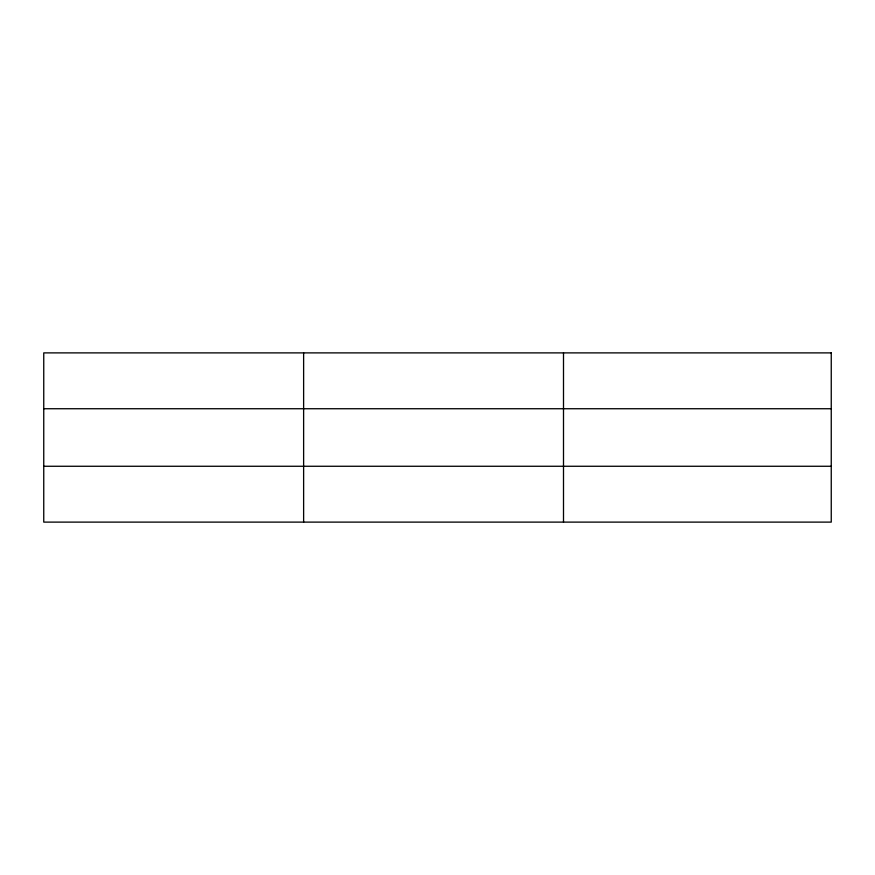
<?xml version="1.0" encoding="UTF-8"?>
<svg xmlns="http://www.w3.org/2000/svg" width="875" height="875" viewBox="0 0 875 875"><rect width="100%" height="100%" fill="white"/><g stroke="black" fill="none" stroke-linecap="round" stroke-linejoin="round"><path stroke-width="1.31" d="M303.625 352.887L303.625 522.113M563.5 352.887L563.5 522.113M43.75 408.734L831.25 408.734M43.75 466.266L831.25 466.266M831.25 352.887L831.25 522.113L43.75 522.113L43.75 352.887L831.25 352.887"/></g></svg>
